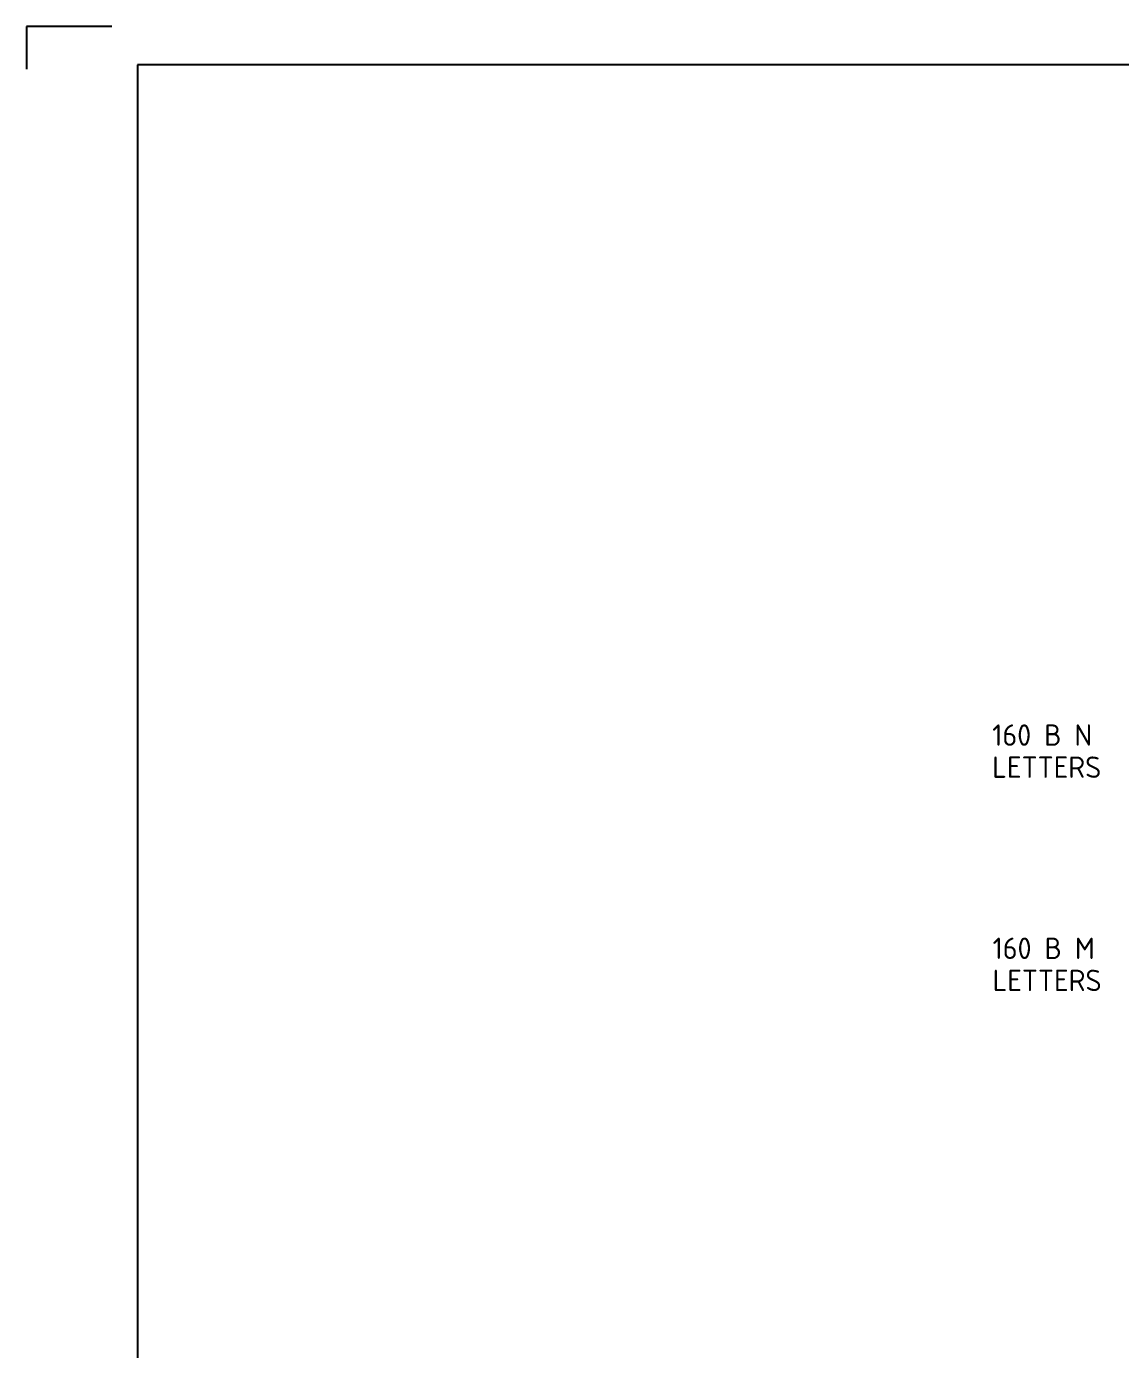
# Model space of a CAD drawing. Extents: x 0 to 420, y 0 to 297.
# Drawn here: x 0 to 127.9, y 142.3 to 297 of the extents above; entities that cross this region are included whole.
import ezdxf
from ezdxf.enums import TextEntityAlignment as Align

# ---------------------------------------------------------------- set-up
doc = ezdxf.new("R2010")
doc.units = 0
doc.header["$LTSCALE"] = 0.3
doc.header["$MEASUREMENT"] = 0
doc.layers.get('0').update_dxf_attribs({"linetype": 'CONTINUOUS'})
for name, color, linetype in [('COMMENTS', 4, 'CONTINUOUS'), ('TBLK18', 4, 'CONTINUOUS'), ('TBLK25', 1, 'CONTINUOUS'), ('TBLK35', 3, 'CONTINUOUS'), ('TBLK50', 7, 'CONTINUOUS')]:
    doc.layers.add(name, color=color, linetype=linetype)
doc.styles.add('iso', font='iso3098b.shx')

# ---------------------------------------------------------------- blocks, each defined once
blk = doc.blocks.new('A3BBLK')
at = {"layer": 'TBLK25'}
for p, q in [((10, 297), (0, 297)), ((0, 297), (0, 292))]:
    blk.add_line(p, q, dxfattribs=at)
at = {"layer": 'TBLK50'}
for p, q in [((415.5, 292.5), (13, 292.5)), ((13, 292.5), (13, 4.5))]:
    blk.add_line(p, q, dxfattribs=at)
blk = doc.blocks.new('a3_in_vtblk std dwg')
blk.add_blockref('A3BBLK', (0, 0))
at = {"layer": 'TBLK18', "style": 'iso'}
blk.add_attdef('MR_DIRECTORATE', text='', height=1.5, dxfattribs=at).set_placement((381.5, 68.12), align=Align.CENTER)
for tag, p in [('STREET_NAME', (355.51, 62.1)), ('SUBURB_POSTCODE', (388.49, 62.1)), ('TELEPHONE_NO.', (368.31, 59.84)), ('FAX_NO.', (393.56, 59.84))]:
    blk.add_attdef(tag, p, '', height=1.5, dxfattribs=at)
at = {"layer": 'TBLK25', "style": 'iso'}
for tag, height, p in [('MR_BRANCH', 2, (381.5, 65.2)), ('ROAD_SECTION', 1.75, (384.5, 29.16)), ('SLK', 1.75, (384.5, 26.11)), ('CHAINAGE', 1.75, (384.5, 19.21))]:
    blk.add_attdef(tag, text='', height=height, dxfattribs=at).set_placement(p, align=Align.CENTER)
for tag, p, height in [('FILE_NUMBER', (371.77, 54.24), 2.5), ('DESIGNED_/_DRAWN', (371.77, 49.49), 2), ('VERIFIED', (371.77, 44.49), 2), ('APPROVED', (371.77, 39.49), 2), ('LOCAL_AUTHORITY', (370.48, 16.73), 1.25)]:
    blk.add_attdef(tag, p, '', height=height, dxfattribs=at)
at = {"layer": 'TBLK35', "style": 'iso', "width": 0.9}
for tag, p in [('ROAD_PROJECT&NUMBER', (384.5, 32.23)), ('DRAWING_DESCRIPTION', (384.5, 22.29))]:
    blk.add_attdef(tag, text='', height=2.5, dxfattribs=at).set_placement(p, align=Align.CENTER)
at = {"layer": 'TBLK50', "style": 'iso'}
blk.add_attdef('MRWA_DRG_NUMBER', (356.29, 6.08), '', height=5, dxfattribs=at)

msp = doc.modelspace()

# ---------------------------------------------------------------- block references
msp.add_blockref('a3_in_vtblk std dwg', (0, 0))

# ---------------------------------------------------------------- texts
at = {"layer": 'COMMENTS', "style": 'iso'}
for s, p in [('160 B N', (112.908301, 212.919658)), ('LETTERS', (112.908301, 209.169658)), ('160 B M', (112.949119, 187.995031)), ('LETTERS', (112.949119, 184.245031))]:
    msp.add_text(s, height=2.5, dxfattribs=at).set_placement(p)

doc.saveas('drawing.dxf')
